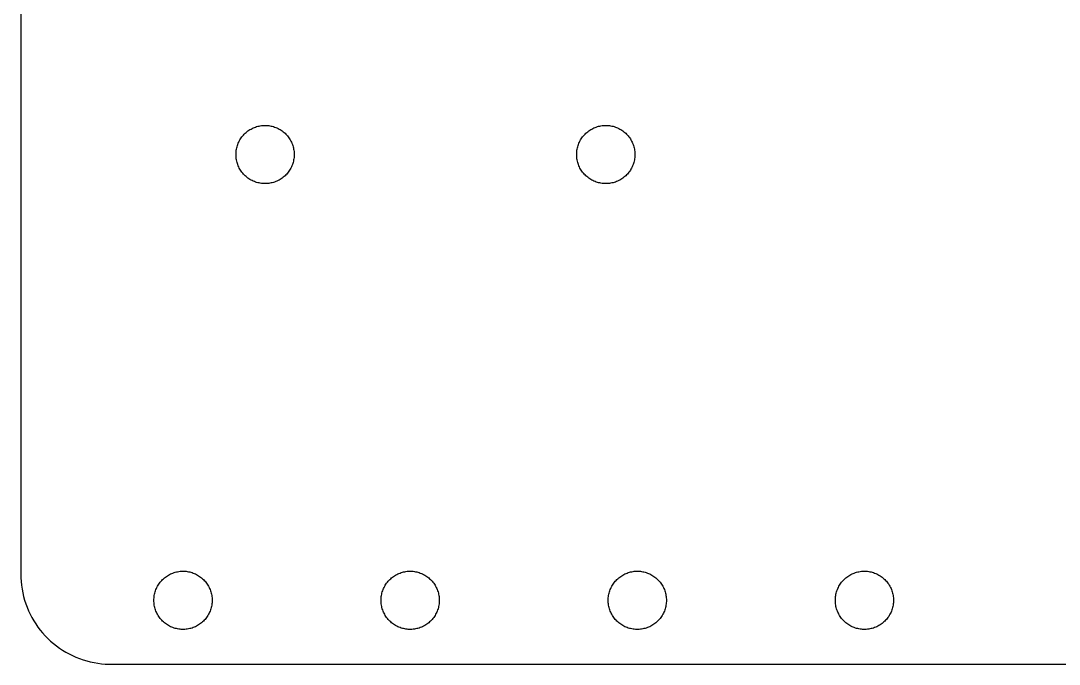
# Model space of a CAD drawing. Header units: metres. Extents: x 0 to 5.8, y -7.5 to 7.5.
# Drawn here: x 0.05 to 2.93, y -7.5 to -5.717 of the extents above; entities that cross this region are included whole.
import ezdxf

# ---------------------------------------------------------------- set-up
doc = ezdxf.new("R2010")
doc.units = ezdxf.units.M

msp = doc.modelspace()

# ---------------------------------------------------------------- linework, layer by layer
for p, q in [((0.05, 7.25), (0.05, -7.25)), ((0.6829, -6.0202), (0.6857, -6.0184)), ((0.6857, -6.0184), (0.6887, -6.0167)), ((0.6887, -6.0167), (0.6917, -6.0151)), ((0.6917, -6.0151), (0.6947, -6.0137)), ((0.6947, -6.0137), (0.6978, -6.0124)), ((0.6978, -6.0124), (0.701, -6.0112)), ((0.701, -6.0112), (0.7042, -6.0101)), ((0.7042, -6.0101), (0.7075, -6.0092)), ((0.7075, -6.0092), (0.7108, -6.0084)), ((0.7108, -6.0084), (0.7141, -6.0078)), ((0.7141, -6.0078), (0.7174, -6.0073)), ((0.7174, -6.0073), (0.7208, -6.007)), ((0.7208, -6.007), (0.7242, -6.0068)), ((0.7242, -6.0068), (0.7276, -6.0067)), ((0.7276, -6.0067), (0.7309, -6.0068)), ((0.7309, -6.0068), (0.7343, -6.007)), ((0.7343, -6.007), (0.7377, -6.0073)), ((0.7377, -6.0073), (0.741, -6.0078)), ((0.741, -6.0078), (0.7443, -6.0084)), ((0.7443, -6.0084), (0.7476, -6.0092)), ((0.7476, -6.0092), (0.7509, -6.0101)), ((0.7509, -6.0101), (0.7541, -6.0112)), ((0.7541, -6.0112), (0.7573, -6.0124)), ((0.7573, -6.0124), (0.7604, -6.0137)), ((0.7604, -6.0137), (0.7634, -6.0151)), ((0.7634, -6.0151), (0.7664, -6.0167)), ((0.7664, -6.0167), (0.7694, -6.0184)), ((0.7694, -6.0184), (0.7722, -6.0202)), ((1.6278, -6.0202), (1.6306, -6.0184)), ((1.6306, -6.0184), (1.6335, -6.0167)), ((1.6335, -6.0167), (1.6365, -6.0151)), ((1.6365, -6.0151), (1.6396, -6.0137)), ((1.6396, -6.0137), (1.6427, -6.0124)), ((1.6427, -6.0124), (1.6459, -6.0112)), ((1.6459, -6.0112), (1.6491, -6.0101)), ((1.6491, -6.0101), (1.6524, -6.0092)), ((1.6524, -6.0092), (1.6557, -6.0084)), ((1.6557, -6.0084), (1.659, -6.0078)), ((1.659, -6.0078), (1.6623, -6.0073)), ((1.6623, -6.0073), (1.6657, -6.007)), ((1.6657, -6.007), (1.669, -6.0068)), ((1.669, -6.0068), (1.6724, -6.0067)), ((1.6724, -6.0067), (1.6758, -6.0068)), ((1.6758, -6.0068), (1.6792, -6.007)), ((1.6792, -6.007), (1.6826, -6.0073)), ((1.6826, -6.0073), (1.6859, -6.0078)), ((1.6859, -6.0078), (1.6892, -6.0084)), ((1.6892, -6.0084), (1.6925, -6.0092)), ((1.6925, -6.0092), (1.6958, -6.0101)), ((1.6958, -6.0101), (1.699, -6.0112)), ((1.699, -6.0112), (1.7022, -6.0124)), ((1.7022, -6.0124), (1.7053, -6.0137)), ((1.7053, -6.0137), (1.7083, -6.0151)), ((1.7083, -6.0151), (1.7113, -6.0167)), ((1.7113, -6.0167), (1.7143, -6.0184)), ((1.7143, -6.0184), (1.7171, -6.0202)), ((0.656, -6.05), (0.6577, -6.047)), ((0.6577, -6.047), (0.6594, -6.0441)), ((0.6594, -6.0441), (0.6613, -6.0413)), ((0.6613, -6.0413), (0.6633, -6.0386)), ((0.6633, -6.0386), (0.6654, -6.0359)), ((0.6654, -6.0359), (0.6676, -6.0334)), ((0.6676, -6.0334), (0.6699, -6.0309)), ((0.6699, -6.0309), (0.6723, -6.0286)), ((0.6723, -6.0286), (0.6748, -6.0263)), ((0.6748, -6.0263), (0.6774, -6.0241)), ((0.6774, -6.0241), (0.6801, -6.0221)), ((0.6801, -6.0221), (0.6829, -6.0202)), ((0.7722, -6.0202), (0.775, -6.0221)), ((0.775, -6.0221), (0.7777, -6.0241)), ((0.7777, -6.0241), (0.7803, -6.0263)), ((0.7803, -6.0263), (0.7828, -6.0286)), ((0.7828, -6.0286), (0.7852, -6.0309)), ((0.7852, -6.0309), (0.7875, -6.0334)), ((0.7875, -6.0334), (0.7897, -6.0359)), ((0.7897, -6.0359), (0.7918, -6.0386)), ((0.7918, -6.0386), (0.7938, -6.0413)), ((0.7938, -6.0413), (0.7957, -6.0441)), ((0.7957, -6.0441), (0.7975, -6.047)), ((0.7975, -6.047), (0.7991, -6.05)), ((1.6009, -6.05), (1.6025, -6.047)), ((1.6025, -6.047), (1.6043, -6.0441)), ((1.6043, -6.0441), (1.6062, -6.0413)), ((1.6062, -6.0413), (1.6081, -6.0386)), ((1.6081, -6.0386), (1.6102, -6.0359)), ((1.6102, -6.0359), (1.6125, -6.0334)), ((1.6125, -6.0334), (1.6148, -6.0309)), ((1.6148, -6.0309), (1.6172, -6.0286)), ((1.6172, -6.0286), (1.6197, -6.0263)), ((1.6197, -6.0263), (1.6223, -6.0241)), ((1.6223, -6.0241), (1.625, -6.0221)), ((1.625, -6.0221), (1.6278, -6.0202)), ((1.7171, -6.0202), (1.7199, -6.0221)), ((1.7199, -6.0221), (1.7226, -6.0241)), ((1.7226, -6.0241), (1.7252, -6.0263)), ((1.7252, -6.0263), (1.7277, -6.0286)), ((1.7277, -6.0286), (1.7301, -6.0309)), ((1.7301, -6.0309), (1.7324, -6.0334)), ((1.7324, -6.0334), (1.7346, -6.0359)), ((1.7346, -6.0359), (1.7367, -6.0386)), ((1.7367, -6.0386), (1.7387, -6.0413)), ((1.7387, -6.0413), (1.7406, -6.0441)), ((1.7406, -6.0441), (1.7423, -6.047)), ((1.7423, -6.047), (1.744, -6.05)), ((0.6473, -6.079), (0.6477, -6.0756)), ((0.6477, -6.0756), (0.6483, -6.0723)), ((0.6483, -6.0723), (0.649, -6.069)), ((0.649, -6.069), (0.6498, -6.0657)), ((0.6498, -6.0657), (0.6508, -6.0625)), ((0.6508, -6.0625), (0.6519, -6.0593)), ((0.6519, -6.0593), (0.6532, -6.0561)), ((0.6532, -6.0561), (0.6545, -6.053)), ((0.6545, -6.053), (0.656, -6.05)), ((0.7991, -6.05), (0.8006, -6.053)), ((0.8006, -6.053), (0.802, -6.0561)), ((0.802, -6.0561), (0.8032, -6.0593)), ((0.8032, -6.0593), (0.8043, -6.0625)), ((0.8043, -6.0625), (0.8053, -6.0657)), ((0.8053, -6.0657), (0.8061, -6.069)), ((0.8061, -6.069), (0.8068, -6.0723)), ((0.8068, -6.0723), (0.8074, -6.0756)), ((0.8074, -6.0756), (0.8078, -6.079)), ((1.5922, -6.079), (1.5926, -6.0756)), ((1.5926, -6.0756), (1.5932, -6.0723)), ((1.5932, -6.0723), (1.5939, -6.069)), ((1.5939, -6.069), (1.5947, -6.0657)), ((1.5947, -6.0657), (1.5957, -6.0625)), ((1.5957, -6.0625), (1.5968, -6.0593)), ((1.5968, -6.0593), (1.598, -6.0561)), ((1.598, -6.0561), (1.5994, -6.053)), ((1.5994, -6.053), (1.6009, -6.05)), ((1.744, -6.05), (1.7455, -6.053)), ((1.7455, -6.053), (1.7468, -6.0561)), ((1.7468, -6.0561), (1.7481, -6.0593)), ((1.7481, -6.0593), (1.7492, -6.0625)), ((1.7492, -6.0625), (1.7502, -6.0657)), ((1.7502, -6.0657), (1.751, -6.069)), ((1.751, -6.069), (1.7517, -6.0723)), ((1.7517, -6.0723), (1.7523, -6.0756)), ((1.7523, -6.0756), (1.7527, -6.079)), ((0.6469, -6.0857), (0.647, -6.0823)), ((0.6469, -6.0891), (0.6469, -6.0857)), ((0.647, -6.0925), (0.6469, -6.0891)), ((0.647, -6.0823), (0.6473, -6.079)), ((0.6473, -6.0958), (0.647, -6.0925)), ((0.6477, -6.0992), (0.6473, -6.0958)), ((0.6483, -6.1025), (0.6477, -6.0992)), ((0.649, -6.1058), (0.6483, -6.1025)), ((0.8068, -6.1025), (0.8061, -6.1058)), ((0.8074, -6.0992), (0.8068, -6.1025)), ((0.8078, -6.0958), (0.8074, -6.0992)), ((0.8078, -6.079), (0.8081, -6.0823)), ((0.8081, -6.0925), (0.8078, -6.0958)), ((0.8081, -6.0823), (0.8082, -6.0857)), ((0.8082, -6.0891), (0.8081, -6.0925)), ((0.8082, -6.0857), (0.8082, -6.0891)), ((1.5917, -6.0857), (1.5919, -6.0823)), ((1.5917, -6.0891), (1.5917, -6.0857)), ((1.5919, -6.0925), (1.5917, -6.0891)), ((1.5919, -6.0823), (1.5922, -6.079)), ((1.5922, -6.0958), (1.5919, -6.0925)), ((1.5926, -6.0992), (1.5922, -6.0958)), ((1.5932, -6.1025), (1.5926, -6.0992)), ((1.5939, -6.1058), (1.5932, -6.1025)), ((1.7517, -6.1025), (1.751, -6.1058)), ((1.7523, -6.0992), (1.7517, -6.1025)), ((1.7527, -6.0958), (1.7523, -6.0992)), ((1.7527, -6.079), (1.753, -6.0823)), ((1.753, -6.0925), (1.7527, -6.0958)), ((1.753, -6.0823), (1.7531, -6.0857)), ((1.7531, -6.0891), (1.753, -6.0925)), ((1.7531, -6.0857), (1.7531, -6.0891)), ((0.6498, -6.1091), (0.649, -6.1058)), ((0.6508, -6.1123), (0.6498, -6.1091)), ((0.6519, -6.1155), (0.6508, -6.1123)), ((0.6532, -6.1187), (0.6519, -6.1155)), ((0.6545, -6.1218), (0.6532, -6.1187)), ((0.656, -6.1248), (0.6545, -6.1218)), ((0.6577, -6.1277), (0.656, -6.1248)), ((0.6594, -6.1307), (0.6577, -6.1277)), ((0.6613, -6.1334), (0.6594, -6.1307)), ((0.6633, -6.1362), (0.6613, -6.1334)), ((0.7938, -6.1334), (0.7918, -6.1362)), ((0.7957, -6.1307), (0.7938, -6.1334)), ((0.7975, -6.1277), (0.7957, -6.1307)), ((0.7991, -6.1248), (0.7975, -6.1277)), ((0.8006, -6.1218), (0.7991, -6.1248)), ((0.802, -6.1187), (0.8006, -6.1218)), ((0.8032, -6.1155), (0.802, -6.1187)), ((0.8043, -6.1123), (0.8032, -6.1155)), ((0.8053, -6.1091), (0.8043, -6.1123)), ((0.8061, -6.1058), (0.8053, -6.1091)), ((1.5947, -6.1091), (1.5939, -6.1058)), ((1.5957, -6.1123), (1.5947, -6.1091)), ((1.5968, -6.1155), (1.5957, -6.1123)), ((1.598, -6.1187), (1.5968, -6.1155)), ((1.5994, -6.1218), (1.598, -6.1187)), ((1.6009, -6.1248), (1.5994, -6.1218)), ((1.6025, -6.1277), (1.6009, -6.1248)), ((1.6043, -6.1307), (1.6025, -6.1277)), ((1.6062, -6.1334), (1.6043, -6.1307)), ((1.6081, -6.1362), (1.6062, -6.1334)), ((1.7387, -6.1334), (1.7367, -6.1362)), ((1.7406, -6.1307), (1.7387, -6.1334)), ((1.7423, -6.1277), (1.7406, -6.1307)), ((1.744, -6.1248), (1.7423, -6.1277)), ((1.7455, -6.1218), (1.744, -6.1248)), ((1.7468, -6.1187), (1.7455, -6.1218)), ((1.7481, -6.1155), (1.7468, -6.1187)), ((1.7492, -6.1123), (1.7481, -6.1155)), ((1.7502, -6.1091), (1.7492, -6.1123)), ((1.751, -6.1058), (1.7502, -6.1091)), ((0.6654, -6.1388), (0.6633, -6.1362)), ((0.6676, -6.1414), (0.6654, -6.1388)), ((0.6699, -6.1439), (0.6676, -6.1414)), ((0.6723, -6.1462), (0.6699, -6.1439)), ((0.6748, -6.1485), (0.6723, -6.1462)), ((0.6774, -6.1506), (0.6748, -6.1485)), ((0.6801, -6.1527), (0.6774, -6.1506)), ((0.6829, -6.1546), (0.6801, -6.1527)), ((0.6857, -6.1564), (0.6829, -6.1546)), ((0.6887, -6.1581), (0.6857, -6.1564)), ((0.6917, -6.1597), (0.6887, -6.1581)), ((0.6947, -6.1611), (0.6917, -6.1597)), ((0.6978, -6.1624), (0.6947, -6.1611)), ((0.701, -6.1636), (0.6978, -6.1624)), ((0.7573, -6.1624), (0.7541, -6.1636)), ((0.7604, -6.1611), (0.7573, -6.1624)), ((0.7634, -6.1597), (0.7604, -6.1611)), ((0.7664, -6.1581), (0.7634, -6.1597)), ((0.7694, -6.1564), (0.7664, -6.1581)), ((0.7722, -6.1546), (0.7694, -6.1564)), ((0.775, -6.1527), (0.7722, -6.1546)), ((0.7777, -6.1506), (0.775, -6.1527)), ((0.7803, -6.1485), (0.7777, -6.1506)), ((0.7828, -6.1462), (0.7803, -6.1485)), ((0.7852, -6.1439), (0.7828, -6.1462)), ((0.7875, -6.1414), (0.7852, -6.1439)), ((0.7897, -6.1388), (0.7875, -6.1414)), ((0.7918, -6.1362), (0.7897, -6.1388)), ((1.6102, -6.1388), (1.6081, -6.1362)), ((1.6125, -6.1414), (1.6102, -6.1388)), ((1.6148, -6.1439), (1.6125, -6.1414)), ((1.6172, -6.1462), (1.6148, -6.1439)), ((1.6197, -6.1485), (1.6172, -6.1462)), ((1.6223, -6.1506), (1.6197, -6.1485)), ((1.625, -6.1527), (1.6223, -6.1506)), ((1.6278, -6.1546), (1.625, -6.1527)), ((1.6306, -6.1564), (1.6278, -6.1546)), ((1.6335, -6.1581), (1.6306, -6.1564)), ((1.6365, -6.1597), (1.6335, -6.1581)), ((1.6396, -6.1611), (1.6365, -6.1597)), ((1.6427, -6.1624), (1.6396, -6.1611)), ((1.6459, -6.1636), (1.6427, -6.1624)), ((1.7022, -6.1624), (1.699, -6.1636)), ((1.7053, -6.1611), (1.7022, -6.1624)), ((1.7083, -6.1597), (1.7053, -6.1611)), ((1.7113, -6.1581), (1.7083, -6.1597)), ((1.7143, -6.1564), (1.7113, -6.1581)), ((1.7171, -6.1546), (1.7143, -6.1564)), ((1.7199, -6.1527), (1.7171, -6.1546)), ((1.7226, -6.1506), (1.7199, -6.1527)), ((1.7252, -6.1485), (1.7226, -6.1506)), ((1.7277, -6.1462), (1.7252, -6.1485)), ((1.7301, -6.1439), (1.7277, -6.1462)), ((1.7324, -6.1414), (1.7301, -6.1439)), ((1.7346, -6.1388), (1.7324, -6.1414)), ((1.7367, -6.1362), (1.7346, -6.1388)), ((0.7042, -6.1647), (0.701, -6.1636)), ((0.7075, -6.1656), (0.7042, -6.1647)), ((0.7108, -6.1663), (0.7075, -6.1656)), ((0.7141, -6.167), (0.7108, -6.1663)), ((0.7174, -6.1675), (0.7141, -6.167)), ((0.7208, -6.1678), (0.7174, -6.1675)), ((0.7242, -6.168), (0.7208, -6.1678)), ((0.7276, -6.1681), (0.7242, -6.168)), ((0.7309, -6.168), (0.7276, -6.1681)), ((0.7343, -6.1678), (0.7309, -6.168)), ((0.7377, -6.1675), (0.7343, -6.1678)), ((0.741, -6.167), (0.7377, -6.1675)), ((0.7443, -6.1663), (0.741, -6.167)), ((0.7476, -6.1656), (0.7443, -6.1663)), ((0.7509, -6.1647), (0.7476, -6.1656)), ((0.7541, -6.1636), (0.7509, -6.1647)), ((1.6491, -6.1647), (1.6459, -6.1636)), ((1.6524, -6.1656), (1.6491, -6.1647)), ((1.6557, -6.1663), (1.6524, -6.1656)), ((1.659, -6.167), (1.6557, -6.1663)), ((1.6623, -6.1675), (1.659, -6.167)), ((1.6657, -6.1678), (1.6623, -6.1675)), ((1.669, -6.168), (1.6657, -6.1678)), ((1.6724, -6.1681), (1.669, -6.168)), ((1.6758, -6.168), (1.6724, -6.1681)), ((1.6792, -6.1678), (1.6758, -6.168)), ((1.6826, -6.1675), (1.6792, -6.1678)), ((1.6859, -6.167), (1.6826, -6.1675)), ((1.6892, -6.1663), (1.6859, -6.167)), ((1.6925, -6.1656), (1.6892, -6.1663)), ((1.6958, -6.1647), (1.6925, -6.1656)), ((1.699, -6.1636), (1.6958, -6.1647)), ((0.05, -7.25), (0.0502, -7.2605)), ((0.4512, -7.2585), (0.4539, -7.2565)), ((0.4539, -7.2565), (0.4567, -7.2547)), ((0.4567, -7.2547), (0.4596, -7.2529)), ((0.4596, -7.2529), (0.4626, -7.2513)), ((0.4626, -7.2513), (0.4656, -7.2498)), ((0.4656, -7.2498), (0.4687, -7.2484)), ((0.4687, -7.2484), (0.4719, -7.2472)), ((0.4719, -7.2472), (0.4751, -7.2461)), ((0.4751, -7.2461), (0.4783, -7.2451)), ((0.4783, -7.2451), (0.4816, -7.2443)), ((0.4816, -7.2443), (0.4849, -7.2435)), ((0.4849, -7.2435), (0.4882, -7.243)), ((0.4882, -7.243), (0.4916, -7.2425)), ((0.4916, -7.2425), (0.4949, -7.2423)), ((0.4949, -7.2423), (0.4983, -7.2421)), ((0.4983, -7.2421), (0.5017, -7.2421)), ((0.5017, -7.2421), (0.5051, -7.2423)), ((0.5051, -7.2423), (0.5084, -7.2425)), ((0.5084, -7.2425), (0.5118, -7.243)), ((0.5118, -7.243), (0.5151, -7.2435)), ((0.5151, -7.2435), (0.5184, -7.2443)), ((0.5184, -7.2443), (0.5217, -7.2451)), ((0.5217, -7.2451), (0.5249, -7.2461)), ((0.5249, -7.2461), (0.5281, -7.2472)), ((0.5281, -7.2472), (0.5313, -7.2484)), ((0.5313, -7.2484), (0.5344, -7.2498)), ((0.5344, -7.2498), (0.5374, -7.2513)), ((0.5374, -7.2513), (0.5403, -7.2529)), ((0.5403, -7.2529), (0.5432, -7.2547)), ((0.5432, -7.2547), (0.5461, -7.2565)), ((0.5461, -7.2565), (0.5488, -7.2585)), ((1.0811, -7.2585), (1.0838, -7.2565)), ((1.0838, -7.2565), (1.0867, -7.2547)), ((1.0867, -7.2547), (1.0896, -7.2529)), ((1.0896, -7.2529), (1.0925, -7.2513)), ((1.0925, -7.2513), (1.0956, -7.2498)), ((1.0956, -7.2498), (1.0986, -7.2484)), ((1.0986, -7.2484), (1.1018, -7.2472)), ((1.1018, -7.2472), (1.105, -7.2461)), ((1.105, -7.2461), (1.1082, -7.2451)), ((1.1082, -7.2451), (1.1115, -7.2443)), ((1.1115, -7.2443), (1.1148, -7.2435)), ((1.1148, -7.2435), (1.1181, -7.243)), ((1.1181, -7.243), (1.1215, -7.2425)), ((1.1215, -7.2425), (1.1248, -7.2423)), ((1.1248, -7.2423), (1.1282, -7.2421)), ((1.1282, -7.2421), (1.1316, -7.2421)), ((1.1316, -7.2421), (1.135, -7.2423)), ((1.135, -7.2423), (1.1383, -7.2425)), ((1.1383, -7.2425), (1.1417, -7.243)), ((1.1417, -7.243), (1.145, -7.2435)), ((1.145, -7.2435), (1.1483, -7.2443)), ((1.1483, -7.2443), (1.1516, -7.2451)), ((1.1516, -7.2451), (1.1549, -7.2461)), ((1.1549, -7.2461), (1.1581, -7.2472)), ((1.1581, -7.2472), (1.1612, -7.2484)), ((1.1612, -7.2484), (1.1643, -7.2498)), ((1.1643, -7.2498), (1.1673, -7.2513)), ((1.1673, -7.2513), (1.1703, -7.2529)), ((1.1703, -7.2529), (1.1732, -7.2547)), ((1.1732, -7.2547), (1.176, -7.2565)), ((1.176, -7.2565), (1.1787, -7.2585)), ((1.711, -7.2585), (1.7138, -7.2565)), ((1.7138, -7.2565), (1.7166, -7.2547)), ((1.7166, -7.2547), (1.7195, -7.2529)), ((1.7195, -7.2529), (1.7224, -7.2513)), ((1.7224, -7.2513), (1.7255, -7.2498)), ((1.7255, -7.2498), (1.7286, -7.2484)), ((1.7286, -7.2484), (1.7317, -7.2472)), ((1.7317, -7.2472), (1.7349, -7.2461)), ((1.7349, -7.2461), (1.7381, -7.2451)), ((1.7381, -7.2451), (1.7414, -7.2443)), ((1.7414, -7.2443), (1.7447, -7.2435)), ((1.7447, -7.2435), (1.7481, -7.243)), ((1.7481, -7.243), (1.7514, -7.2425)), ((1.7514, -7.2425), (1.7548, -7.2423)), ((1.7548, -7.2423), (1.7582, -7.2421)), ((1.7582, -7.2421), (1.7615, -7.2421)), ((1.7615, -7.2421), (1.7649, -7.2423)), ((1.7649, -7.2423), (1.7683, -7.2425)), ((1.7683, -7.2425), (1.7716, -7.243)), ((1.7716, -7.243), (1.775, -7.2435)), ((1.775, -7.2435), (1.7783, -7.2443)), ((1.7783, -7.2443), (1.7815, -7.2451)), ((1.7815, -7.2451), (1.7848, -7.2461)), ((1.7848, -7.2461), (1.788, -7.2472)), ((1.788, -7.2472), (1.7911, -7.2484)), ((1.7911, -7.2484), (1.7942, -7.2498)), ((1.7942, -7.2498), (1.7972, -7.2513)), ((1.7972, -7.2513), (1.8002, -7.2529)), ((1.8002, -7.2529), (1.8031, -7.2547)), ((1.8031, -7.2547), (1.8059, -7.2565)), ((1.8059, -7.2565), (1.8086, -7.2585)), ((2.341, -7.2585), (2.3437, -7.2565)), ((2.3437, -7.2565), (2.3465, -7.2547)), ((2.3465, -7.2547), (2.3494, -7.2529)), ((2.3494, -7.2529), (2.3524, -7.2513)), ((2.3524, -7.2513), (2.3554, -7.2498)), ((2.3554, -7.2498), (2.3585, -7.2484)), ((2.3585, -7.2484), (2.3616, -7.2472)), ((2.3616, -7.2472), (2.3648, -7.2461)), ((2.3648, -7.2461), (2.3681, -7.2451)), ((2.3681, -7.2451), (2.3713, -7.2443)), ((2.3713, -7.2443), (2.3746, -7.2435)), ((2.3746, -7.2435), (2.378, -7.243)), ((2.378, -7.243), (2.3813, -7.2425)), ((2.3813, -7.2425), (2.3847, -7.2423)), ((2.3847, -7.2423), (2.3881, -7.2421)), ((2.3881, -7.2421), (2.3914, -7.2421)), ((2.3914, -7.2421), (2.3948, -7.2423)), ((2.3948, -7.2423), (2.3982, -7.2425)), ((2.3982, -7.2425), (2.4015, -7.243)), ((2.4015, -7.243), (2.4049, -7.2435)), ((2.4049, -7.2435), (2.4082, -7.2443)), ((2.4082, -7.2443), (2.4114, -7.2451)), ((2.4114, -7.2451), (2.4147, -7.2461)), ((2.4147, -7.2461), (2.4179, -7.2472)), ((2.4179, -7.2472), (2.421, -7.2484)), ((2.421, -7.2484), (2.4241, -7.2498)), ((2.4241, -7.2498), (2.4272, -7.2513)), ((2.4272, -7.2513), (2.4301, -7.2529)), ((2.4301, -7.2529), (2.433, -7.2547)), ((2.433, -7.2547), (2.4358, -7.2565)), ((2.4358, -7.2565), (2.4386, -7.2585)), ((0.0502, -7.2605), (0.0509, -7.2709)), ((0.0509, -7.2709), (0.052, -7.2813)), ((0.052, -7.2813), (0.0535, -7.2917)), ((0.4277, -7.2869), (0.4293, -7.2839)), ((0.4293, -7.2839), (0.431, -7.281)), ((0.431, -7.281), (0.4328, -7.2782)), ((0.4328, -7.2782), (0.4347, -7.2754)), ((0.4347, -7.2754), (0.4367, -7.2727)), ((0.4367, -7.2727), (0.4389, -7.2701)), ((0.4389, -7.2701), (0.4412, -7.2676)), ((0.4412, -7.2676), (0.4435, -7.2652)), ((0.4435, -7.2652), (0.446, -7.2629)), ((0.446, -7.2629), (0.4485, -7.2606)), ((0.4485, -7.2606), (0.4512, -7.2585)), ((0.5488, -7.2585), (0.5514, -7.2606)), ((0.5514, -7.2606), (0.554, -7.2629)), ((0.554, -7.2629), (0.5565, -7.2652)), ((0.5565, -7.2652), (0.5588, -7.2676)), ((0.5588, -7.2676), (0.5611, -7.2701)), ((0.5611, -7.2701), (0.5632, -7.2727)), ((0.5632, -7.2727), (0.5653, -7.2754)), ((0.5653, -7.2754), (0.5672, -7.2782)), ((0.5672, -7.2782), (0.569, -7.281)), ((0.569, -7.281), (0.5707, -7.2839)), ((0.5707, -7.2839), (0.5723, -7.2869)), ((1.0576, -7.2869), (1.0592, -7.2839)), ((1.0592, -7.2839), (1.0609, -7.281)), ((1.0609, -7.281), (1.0627, -7.2782)), ((1.0627, -7.2782), (1.0646, -7.2754)), ((1.0646, -7.2754), (1.0667, -7.2727)), ((1.0667, -7.2727), (1.0688, -7.2701)), ((1.0688, -7.2701), (1.0711, -7.2676)), ((1.0711, -7.2676), (1.0734, -7.2652)), ((1.0734, -7.2652), (1.0759, -7.2629)), ((1.0759, -7.2629), (1.0785, -7.2606)), ((1.0785, -7.2606), (1.0811, -7.2585)), ((1.1787, -7.2585), (1.1814, -7.2606)), ((1.1814, -7.2606), (1.1839, -7.2629)), ((1.1839, -7.2629), (1.1864, -7.2652)), ((1.1864, -7.2652), (1.1887, -7.2676)), ((1.1887, -7.2676), (1.191, -7.2701)), ((1.191, -7.2701), (1.1932, -7.2727)), ((1.1932, -7.2727), (1.1952, -7.2754)), ((1.1952, -7.2754), (1.1971, -7.2782)), ((1.1971, -7.2782), (1.1989, -7.281)), ((1.1989, -7.281), (1.2006, -7.2839)), ((1.2006, -7.2839), (1.2022, -7.2869)), ((1.6876, -7.2869), (1.6891, -7.2839)), ((1.6891, -7.2839), (1.6908, -7.281)), ((1.6908, -7.281), (1.6926, -7.2782)), ((1.6926, -7.2782), (1.6945, -7.2754)), ((1.6945, -7.2754), (1.6966, -7.2727)), ((1.6966, -7.2727), (1.6987, -7.2701)), ((1.6987, -7.2701), (1.701, -7.2676)), ((1.701, -7.2676), (1.7034, -7.2652)), ((1.7034, -7.2652), (1.7058, -7.2629)), ((1.7058, -7.2629), (1.7084, -7.2606)), ((1.7084, -7.2606), (1.711, -7.2585)), ((1.8086, -7.2585), (1.8113, -7.2606)), ((1.8113, -7.2606), (1.8138, -7.2629)), ((1.8138, -7.2629), (1.8163, -7.2652)), ((1.8163, -7.2652), (1.8187, -7.2676)), ((1.8187, -7.2676), (1.8209, -7.2701)), ((1.8209, -7.2701), (1.8231, -7.2727)), ((1.8231, -7.2727), (1.8251, -7.2754)), ((1.8251, -7.2754), (1.8271, -7.2782)), ((1.8271, -7.2782), (1.8289, -7.281)), ((1.8289, -7.281), (1.8306, -7.2839)), ((1.8306, -7.2839), (1.8321, -7.2869)), ((2.3175, -7.2869), (2.319, -7.2839)), ((2.319, -7.2839), (2.3207, -7.281)), ((2.3207, -7.281), (2.3225, -7.2782)), ((2.3225, -7.2782), (2.3245, -7.2754)), ((2.3245, -7.2754), (2.3265, -7.2727)), ((2.3265, -7.2727), (2.3287, -7.2701)), ((2.3287, -7.2701), (2.3309, -7.2676)), ((2.3309, -7.2676), (2.3333, -7.2652)), ((2.3333, -7.2652), (2.3357, -7.2629)), ((2.3357, -7.2629), (2.3383, -7.2606)), ((2.3383, -7.2606), (2.341, -7.2585)), ((2.4386, -7.2585), (2.4412, -7.2606)), ((2.4412, -7.2606), (2.4438, -7.2629)), ((2.4438, -7.2629), (2.4462, -7.2652)), ((2.4462, -7.2652), (2.4486, -7.2676)), ((2.4486, -7.2676), (2.4508, -7.2701)), ((2.4508, -7.2701), (2.453, -7.2727)), ((2.453, -7.2727), (2.455, -7.2754)), ((2.455, -7.2754), (2.457, -7.2782)), ((2.457, -7.2782), (2.4588, -7.281)), ((2.4588, -7.281), (2.4605, -7.2839)), ((2.4605, -7.2839), (2.4621, -7.2869)), ((0.0535, -7.2917), (0.0555, -7.302)), ((0.0555, -7.302), (0.0578, -7.3122)), ((0.0578, -7.3122), (0.0607, -7.3223)), ((0.4196, -7.3161), (0.4199, -7.3127)), ((0.4199, -7.3127), (0.4204, -7.3094)), ((0.4204, -7.3094), (0.4211, -7.306)), ((0.4211, -7.306), (0.4218, -7.3027)), ((0.4218, -7.3027), (0.4227, -7.2995)), ((0.4227, -7.2995), (0.4238, -7.2963)), ((0.4238, -7.2963), (0.425, -7.2931)), ((0.425, -7.2931), (0.4263, -7.29)), ((0.4263, -7.29), (0.4277, -7.2869)), ((0.5723, -7.2869), (0.5737, -7.29)), ((0.5737, -7.29), (0.575, -7.2931)), ((0.575, -7.2931), (0.5762, -7.2963)), ((0.5762, -7.2963), (0.5773, -7.2995)), ((0.5773, -7.2995), (0.5782, -7.3027)), ((0.5782, -7.3027), (0.5789, -7.306)), ((0.5789, -7.306), (0.5796, -7.3094)), ((0.5796, -7.3094), (0.5801, -7.3127)), ((0.5801, -7.3127), (0.5804, -7.3161)), ((1.0495, -7.3161), (1.0498, -7.3127)), ((1.0498, -7.3127), (1.0503, -7.3094)), ((1.0503, -7.3094), (1.051, -7.306)), ((1.051, -7.306), (1.0517, -7.3027)), ((1.0517, -7.3027), (1.0526, -7.2995)), ((1.0526, -7.2995), (1.0537, -7.2963)), ((1.0537, -7.2963), (1.0549, -7.2931)), ((1.0549, -7.2931), (1.0562, -7.29)), ((1.0562, -7.29), (1.0576, -7.2869)), ((1.2022, -7.2869), (1.2036, -7.29)), ((1.2036, -7.29), (1.205, -7.2931)), ((1.205, -7.2931), (1.2061, -7.2963)), ((1.2061, -7.2963), (1.2072, -7.2995)), ((1.2072, -7.2995), (1.2081, -7.3027)), ((1.2081, -7.3027), (1.2089, -7.306)), ((1.2089, -7.306), (1.2095, -7.3094)), ((1.2095, -7.3094), (1.21, -7.3127)), ((1.21, -7.3127), (1.2103, -7.3161)), ((1.6794, -7.3161), (1.6798, -7.3127)), ((1.6798, -7.3127), (1.6803, -7.3094)), ((1.6803, -7.3094), (1.6809, -7.306)), ((1.6809, -7.306), (1.6817, -7.3027)), ((1.6817, -7.3027), (1.6826, -7.2995)), ((1.6826, -7.2995), (1.6836, -7.2963)), ((1.6836, -7.2963), (1.6848, -7.2931)), ((1.6848, -7.2931), (1.6861, -7.29)), ((1.6861, -7.29), (1.6876, -7.2869)), ((1.8321, -7.2869), (1.8336, -7.29)), ((1.8336, -7.29), (1.8349, -7.2931)), ((1.8349, -7.2931), (1.8361, -7.2963)), ((1.8361, -7.2963), (1.8371, -7.2995)), ((1.8371, -7.2995), (1.838, -7.3027)), ((1.838, -7.3027), (1.8388, -7.306)), ((1.8388, -7.306), (1.8394, -7.3094)), ((1.8394, -7.3094), (1.8399, -7.3127)), ((1.8399, -7.3127), (1.8403, -7.3161)), ((2.3093, -7.3161), (2.3097, -7.3127)), ((2.3097, -7.3127), (2.3102, -7.3094)), ((2.3102, -7.3094), (2.3108, -7.306)), ((2.3108, -7.306), (2.3116, -7.3027)), ((2.3116, -7.3027), (2.3125, -7.2995)), ((2.3125, -7.2995), (2.3135, -7.2963)), ((2.3135, -7.2963), (2.3147, -7.2931)), ((2.3147, -7.2931), (2.316, -7.29)), ((2.316, -7.29), (2.3175, -7.2869)), ((2.4621, -7.2869), (2.4635, -7.29)), ((2.4635, -7.29), (2.4648, -7.2931)), ((2.4648, -7.2931), (2.466, -7.2963)), ((2.466, -7.2963), (2.467, -7.2995)), ((2.467, -7.2995), (2.4679, -7.3027)), ((2.4679, -7.3027), (2.4687, -7.306)), ((2.4687, -7.306), (2.4693, -7.3094)), ((2.4693, -7.3094), (2.4698, -7.3127)), ((2.4698, -7.3127), (2.4702, -7.3161)), ((0.0607, -7.3223), (0.0639, -7.3322)), ((0.0639, -7.3322), (0.0676, -7.342)), ((0.0676, -7.342), (0.0716, -7.3517)), ((0.4193, -7.3228), (0.4194, -7.3194)), ((0.4194, -7.3262), (0.4193, -7.3228)), ((0.4194, -7.3194), (0.4196, -7.3161)), ((0.4196, -7.3296), (0.4194, -7.3262)), ((0.4199, -7.333), (0.4196, -7.3296)), ((0.4204, -7.3363), (0.4199, -7.333)), ((0.4211, -7.3396), (0.4204, -7.3363)), ((0.4218, -7.3429), (0.4211, -7.3396)), ((0.4227, -7.3462), (0.4218, -7.3429)), ((0.5782, -7.3429), (0.5773, -7.3462)), ((0.5789, -7.3396), (0.5782, -7.3429)), ((0.5796, -7.3363), (0.5789, -7.3396)), ((0.5801, -7.333), (0.5796, -7.3363)), ((0.5804, -7.3296), (0.5801, -7.333)), ((0.5804, -7.3161), (0.5806, -7.3194)), ((0.5806, -7.3262), (0.5804, -7.3296)), ((0.5806, -7.3194), (0.5807, -7.3228)), ((0.5807, -7.3228), (0.5806, -7.3262)), ((1.0492, -7.3228), (1.0493, -7.3194)), ((1.0493, -7.3262), (1.0492, -7.3228)), ((1.0493, -7.3194), (1.0495, -7.3161)), ((1.0495, -7.3296), (1.0493, -7.3262)), ((1.0498, -7.333), (1.0495, -7.3296)), ((1.0503, -7.3363), (1.0498, -7.333)), ((1.051, -7.3396), (1.0503, -7.3363)), ((1.0517, -7.3429), (1.051, -7.3396)), ((1.0526, -7.3462), (1.0517, -7.3429)), ((1.2081, -7.3429), (1.2072, -7.3462)), ((1.2089, -7.3396), (1.2081, -7.3429)), ((1.2095, -7.3363), (1.2089, -7.3396)), ((1.21, -7.333), (1.2095, -7.3363)), ((1.2103, -7.3296), (1.21, -7.333)), ((1.2103, -7.3161), (1.2106, -7.3194)), ((1.2106, -7.3262), (1.2103, -7.3296)), ((1.2106, -7.3194), (1.2106, -7.3228)), ((1.2106, -7.3228), (1.2106, -7.3262)), ((1.6791, -7.3228), (1.6792, -7.3194)), ((1.6792, -7.3262), (1.6791, -7.3228)), ((1.6792, -7.3194), (1.6794, -7.3161)), ((1.6794, -7.3296), (1.6792, -7.3262)), ((1.6798, -7.333), (1.6794, -7.3296)), ((1.6803, -7.3363), (1.6798, -7.333)), ((1.6809, -7.3396), (1.6803, -7.3363)), ((1.6817, -7.3429), (1.6809, -7.3396)), ((1.6826, -7.3462), (1.6817, -7.3429)), ((1.838, -7.3429), (1.8371, -7.3462)), ((1.8388, -7.3396), (1.838, -7.3429)), ((1.8394, -7.3363), (1.8388, -7.3396)), ((1.8399, -7.333), (1.8394, -7.3363)), ((1.8403, -7.3296), (1.8399, -7.333)), ((1.8403, -7.3161), (1.8405, -7.3194)), ((1.8405, -7.3262), (1.8403, -7.3296)), ((1.8405, -7.3194), (1.8405, -7.3228)), ((1.8405, -7.3228), (1.8405, -7.3262)), ((2.3091, -7.3194), (2.3093, -7.3161)), ((2.3091, -7.3228), (2.3091, -7.3194)), ((2.3091, -7.3262), (2.3091, -7.3228)), ((2.3093, -7.3296), (2.3091, -7.3262)), ((2.3097, -7.333), (2.3093, -7.3296)), ((2.3102, -7.3363), (2.3097, -7.333)), ((2.3108, -7.3396), (2.3102, -7.3363)), ((2.3116, -7.3429), (2.3108, -7.3396)), ((2.3125, -7.3462), (2.3116, -7.3429)), ((2.4679, -7.3429), (2.467, -7.3462)), ((2.4687, -7.3396), (2.4679, -7.3429)), ((2.4693, -7.3363), (2.4687, -7.3396)), ((2.4698, -7.333), (2.4693, -7.3363)), ((2.4702, -7.3296), (2.4698, -7.333)), ((2.4702, -7.3161), (2.4704, -7.3194)), ((2.4704, -7.3262), (2.4702, -7.3296)), ((2.4704, -7.3194), (2.4705, -7.3228)), ((2.4705, -7.3228), (2.4704, -7.3262)), ((0.0716, -7.3517), (0.0761, -7.3612)), ((0.0761, -7.3612), (0.0809, -7.3704)), ((0.0809, -7.3704), (0.0862, -7.3795)), ((0.4238, -7.3494), (0.4227, -7.3462)), ((0.425, -7.3525), (0.4238, -7.3494)), ((0.4263, -7.3556), (0.425, -7.3525)), ((0.4277, -7.3587), (0.4263, -7.3556)), ((0.4293, -7.3617), (0.4277, -7.3587)), ((0.431, -7.3646), (0.4293, -7.3617)), ((0.4328, -7.3675), (0.431, -7.3646)), ((0.4347, -7.3703), (0.4328, -7.3675)), ((0.4367, -7.373), (0.4347, -7.3703)), ((0.5653, -7.3703), (0.5632, -7.373)), ((0.5672, -7.3675), (0.5653, -7.3703)), ((0.569, -7.3646), (0.5672, -7.3675)), ((0.5707, -7.3617), (0.569, -7.3646)), ((0.5723, -7.3587), (0.5707, -7.3617)), ((0.5737, -7.3556), (0.5723, -7.3587)), ((0.575, -7.3525), (0.5737, -7.3556)), ((0.5762, -7.3494), (0.575, -7.3525)), ((0.5773, -7.3462), (0.5762, -7.3494)), ((1.0537, -7.3494), (1.0526, -7.3462)), ((1.0549, -7.3525), (1.0537, -7.3494)), ((1.0562, -7.3556), (1.0549, -7.3525)), ((1.0576, -7.3587), (1.0562, -7.3556)), ((1.0592, -7.3617), (1.0576, -7.3587)), ((1.0609, -7.3646), (1.0592, -7.3617)), ((1.0627, -7.3675), (1.0609, -7.3646)), ((1.0646, -7.3703), (1.0627, -7.3675)), ((1.0667, -7.373), (1.0646, -7.3703)), ((1.1952, -7.3703), (1.1932, -7.373)), ((1.1971, -7.3675), (1.1952, -7.3703)), ((1.1989, -7.3646), (1.1971, -7.3675)), ((1.2006, -7.3617), (1.1989, -7.3646)), ((1.2022, -7.3587), (1.2006, -7.3617)), ((1.2036, -7.3556), (1.2022, -7.3587)), ((1.205, -7.3525), (1.2036, -7.3556)), ((1.2061, -7.3494), (1.205, -7.3525)), ((1.2072, -7.3462), (1.2061, -7.3494)), ((1.6836, -7.3494), (1.6826, -7.3462)), ((1.6848, -7.3525), (1.6836, -7.3494)), ((1.6861, -7.3556), (1.6848, -7.3525)), ((1.6876, -7.3587), (1.6861, -7.3556)), ((1.6891, -7.3617), (1.6876, -7.3587)), ((1.6908, -7.3646), (1.6891, -7.3617)), ((1.6926, -7.3675), (1.6908, -7.3646)), ((1.6945, -7.3703), (1.6926, -7.3675)), ((1.6966, -7.373), (1.6945, -7.3703)), ((1.8251, -7.3703), (1.8231, -7.373)), ((1.8271, -7.3675), (1.8251, -7.3703)), ((1.8289, -7.3646), (1.8271, -7.3675)), ((1.8306, -7.3617), (1.8289, -7.3646)), ((1.8321, -7.3587), (1.8306, -7.3617)), ((1.8336, -7.3556), (1.8321, -7.3587)), ((1.8349, -7.3525), (1.8336, -7.3556)), ((1.8361, -7.3494), (1.8349, -7.3525)), ((1.8371, -7.3462), (1.8361, -7.3494)), ((2.3135, -7.3494), (2.3125, -7.3462)), ((2.3147, -7.3525), (2.3135, -7.3494)), ((2.316, -7.3556), (2.3147, -7.3525)), ((2.3175, -7.3587), (2.316, -7.3556)), ((2.319, -7.3617), (2.3175, -7.3587)), ((2.3207, -7.3646), (2.319, -7.3617)), ((2.3225, -7.3675), (2.3207, -7.3646)), ((2.3245, -7.3703), (2.3225, -7.3675)), ((2.3265, -7.373), (2.3245, -7.3703)), ((2.455, -7.3703), (2.453, -7.373)), ((2.457, -7.3675), (2.455, -7.3703)), ((2.4588, -7.3646), (2.457, -7.3675)), ((2.4605, -7.3617), (2.4588, -7.3646)), ((2.4621, -7.3587), (2.4605, -7.3617)), ((2.4635, -7.3556), (2.4621, -7.3587)), ((2.4648, -7.3525), (2.4635, -7.3556)), ((2.466, -7.3494), (2.4648, -7.3525)), ((2.467, -7.3462), (2.466, -7.3494)), ((0.0862, -7.3795), (0.0918, -7.3883)), ((0.0918, -7.3883), (0.0977, -7.3969)), ((0.0977, -7.3969), (0.1041, -7.4053)), ((0.4389, -7.3756), (0.4367, -7.373)), ((0.4412, -7.3781), (0.4389, -7.3756)), ((0.4435, -7.3805), (0.4412, -7.3781)), ((0.446, -7.3828), (0.4435, -7.3805)), ((0.4485, -7.385), (0.446, -7.3828)), ((0.4512, -7.3871), (0.4485, -7.385)), ((0.4539, -7.3891), (0.4512, -7.3871)), ((0.4567, -7.391), (0.4539, -7.3891)), ((0.4596, -7.3927), (0.4567, -7.391)), ((0.4626, -7.3944), (0.4596, -7.3927)), ((0.4656, -7.3959), (0.4626, -7.3944)), ((0.4687, -7.3972), (0.4656, -7.3959)), ((0.4719, -7.3985), (0.4687, -7.3972)), ((0.4751, -7.3996), (0.4719, -7.3985)), ((0.4783, -7.4006), (0.4751, -7.3996)), ((0.4816, -7.4014), (0.4783, -7.4006)), ((0.4849, -7.4021), (0.4816, -7.4014)), ((0.5184, -7.4014), (0.5151, -7.4021)), ((0.5217, -7.4006), (0.5184, -7.4014)), ((0.5249, -7.3996), (0.5217, -7.4006)), ((0.5281, -7.3985), (0.5249, -7.3996)), ((0.5313, -7.3972), (0.5281, -7.3985)), ((0.5344, -7.3959), (0.5313, -7.3972)), ((0.5374, -7.3944), (0.5344, -7.3959)), ((0.5403, -7.3927), (0.5374, -7.3944)), ((0.5432, -7.391), (0.5403, -7.3927)), ((0.5461, -7.3891), (0.5432, -7.391)), ((0.5488, -7.3871), (0.5461, -7.3891)), ((0.5514, -7.385), (0.5488, -7.3871)), ((0.554, -7.3828), (0.5514, -7.385)), ((0.5565, -7.3805), (0.554, -7.3828)), ((0.5588, -7.3781), (0.5565, -7.3805)), ((0.5611, -7.3756), (0.5588, -7.3781)), ((0.5632, -7.373), (0.5611, -7.3756)), ((1.0688, -7.3756), (1.0667, -7.373)), ((1.0711, -7.3781), (1.0688, -7.3756)), ((1.0734, -7.3805), (1.0711, -7.3781)), ((1.0759, -7.3828), (1.0734, -7.3805)), ((1.0785, -7.385), (1.0759, -7.3828)), ((1.0811, -7.3871), (1.0785, -7.385)), ((1.0838, -7.3891), (1.0811, -7.3871)), ((1.0867, -7.391), (1.0838, -7.3891)), ((1.0896, -7.3927), (1.0867, -7.391)), ((1.0925, -7.3944), (1.0896, -7.3927)), ((1.0956, -7.3959), (1.0925, -7.3944)), ((1.0986, -7.3972), (1.0956, -7.3959)), ((1.1018, -7.3985), (1.0986, -7.3972)), ((1.105, -7.3996), (1.1018, -7.3985)), ((1.1082, -7.4006), (1.105, -7.3996)), ((1.1115, -7.4014), (1.1082, -7.4006)), ((1.1148, -7.4021), (1.1115, -7.4014)), ((1.1483, -7.4014), (1.145, -7.4021)), ((1.1516, -7.4006), (1.1483, -7.4014)), ((1.1549, -7.3996), (1.1516, -7.4006)), ((1.1581, -7.3985), (1.1549, -7.3996)), ((1.1612, -7.3972), (1.1581, -7.3985)), ((1.1643, -7.3959), (1.1612, -7.3972)), ((1.1673, -7.3944), (1.1643, -7.3959)), ((1.1703, -7.3927), (1.1673, -7.3944)), ((1.1732, -7.391), (1.1703, -7.3927)), ((1.176, -7.3891), (1.1732, -7.391)), ((1.1787, -7.3871), (1.176, -7.3891)), ((1.1814, -7.385), (1.1787, -7.3871)), ((1.1839, -7.3828), (1.1814, -7.385)), ((1.1864, -7.3805), (1.1839, -7.3828)), ((1.1887, -7.3781), (1.1864, -7.3805)), ((1.191, -7.3756), (1.1887, -7.3781)), ((1.1932, -7.373), (1.191, -7.3756)), ((1.6987, -7.3756), (1.6966, -7.373)), ((1.701, -7.3781), (1.6987, -7.3756)), ((1.7034, -7.3805), (1.701, -7.3781)), ((1.7058, -7.3828), (1.7034, -7.3805)), ((1.7084, -7.385), (1.7058, -7.3828)), ((1.711, -7.3871), (1.7084, -7.385)), ((1.7138, -7.3891), (1.711, -7.3871)), ((1.7166, -7.391), (1.7138, -7.3891)), ((1.7195, -7.3927), (1.7166, -7.391)), ((1.7224, -7.3944), (1.7195, -7.3927)), ((1.7255, -7.3959), (1.7224, -7.3944)), ((1.7286, -7.3972), (1.7255, -7.3959)), ((1.7317, -7.3985), (1.7286, -7.3972)), ((1.7349, -7.3996), (1.7317, -7.3985)), ((1.7381, -7.4006), (1.7349, -7.3996)), ((1.7414, -7.4014), (1.7381, -7.4006)), ((1.7447, -7.4021), (1.7414, -7.4014)), ((1.7783, -7.4014), (1.775, -7.4021)), ((1.7815, -7.4006), (1.7783, -7.4014)), ((1.7848, -7.3996), (1.7815, -7.4006)), ((1.788, -7.3985), (1.7848, -7.3996)), ((1.7911, -7.3972), (1.788, -7.3985)), ((1.7942, -7.3959), (1.7911, -7.3972)), ((1.7972, -7.3944), (1.7942, -7.3959)), ((1.8002, -7.3927), (1.7972, -7.3944)), ((1.8031, -7.391), (1.8002, -7.3927)), ((1.8059, -7.3891), (1.8031, -7.391)), ((1.8086, -7.3871), (1.8059, -7.3891)), ((1.8113, -7.385), (1.8086, -7.3871)), ((1.8138, -7.3828), (1.8113, -7.385)), ((1.8163, -7.3805), (1.8138, -7.3828)), ((1.8187, -7.3781), (1.8163, -7.3805)), ((1.8209, -7.3756), (1.8187, -7.3781)), ((1.8231, -7.373), (1.8209, -7.3756)), ((2.3287, -7.3756), (2.3265, -7.373)), ((2.3309, -7.3781), (2.3287, -7.3756)), ((2.3333, -7.3805), (2.3309, -7.3781)), ((2.3357, -7.3828), (2.3333, -7.3805)), ((2.3383, -7.385), (2.3357, -7.3828)), ((2.341, -7.3871), (2.3383, -7.385)), ((2.3437, -7.3891), (2.341, -7.3871)), ((2.3465, -7.391), (2.3437, -7.3891)), ((2.3494, -7.3927), (2.3465, -7.391)), ((2.3524, -7.3944), (2.3494, -7.3927)), ((2.3554, -7.3959), (2.3524, -7.3944)), ((2.3585, -7.3972), (2.3554, -7.3959)), ((2.3616, -7.3985), (2.3585, -7.3972)), ((2.3648, -7.3996), (2.3616, -7.3985)), ((2.3681, -7.4006), (2.3648, -7.3996)), ((2.3713, -7.4014), (2.3681, -7.4006)), ((2.3746, -7.4021), (2.3713, -7.4014)), ((2.4082, -7.4014), (2.4049, -7.4021)), ((2.4114, -7.4006), (2.4082, -7.4014)), ((2.4147, -7.3996), (2.4114, -7.4006)), ((2.4179, -7.3985), (2.4147, -7.3996)), ((2.421, -7.3972), (2.4179, -7.3985)), ((2.4241, -7.3959), (2.421, -7.3972)), ((2.4272, -7.3944), (2.4241, -7.3959)), ((2.4301, -7.3927), (2.4272, -7.3944)), ((2.433, -7.391), (2.4301, -7.3927)), ((2.4358, -7.3891), (2.433, -7.391)), ((2.4386, -7.3871), (2.4358, -7.3891)), ((2.4412, -7.385), (2.4386, -7.3871)), ((2.4438, -7.3828), (2.4412, -7.385)), ((2.4462, -7.3805), (2.4438, -7.3828)), ((2.4486, -7.3781), (2.4462, -7.3805)), ((2.4508, -7.3756), (2.4486, -7.3781)), ((2.453, -7.373), (2.4508, -7.3756)), ((0.1041, -7.4053), (0.1107, -7.4134)), ((0.1107, -7.4134), (0.1178, -7.4211)), ((0.1178, -7.4211), (0.1251, -7.4286)), ((0.1251, -7.4286), (0.1327, -7.4358)), ((0.4882, -7.4027), (0.4849, -7.4021)), ((0.4916, -7.4031), (0.4882, -7.4027)), ((0.4949, -7.4034), (0.4916, -7.4031)), ((0.4983, -7.4035), (0.4949, -7.4034)), ((0.5017, -7.4035), (0.4983, -7.4035)), ((0.5051, -7.4034), (0.5017, -7.4035)), ((0.5084, -7.4031), (0.5051, -7.4034)), ((0.5118, -7.4027), (0.5084, -7.4031)), ((0.5151, -7.4021), (0.5118, -7.4027)), ((1.1181, -7.4027), (1.1148, -7.4021)), ((1.1215, -7.4031), (1.1181, -7.4027)), ((1.1248, -7.4034), (1.1215, -7.4031)), ((1.1282, -7.4035), (1.1248, -7.4034)), ((1.1316, -7.4035), (1.1282, -7.4035)), ((1.135, -7.4034), (1.1316, -7.4035)), ((1.1383, -7.4031), (1.135, -7.4034)), ((1.1417, -7.4027), (1.1383, -7.4031)), ((1.145, -7.4021), (1.1417, -7.4027)), ((1.7481, -7.4027), (1.7447, -7.4021)), ((1.7514, -7.4031), (1.7481, -7.4027)), ((1.7548, -7.4034), (1.7514, -7.4031)), ((1.7582, -7.4035), (1.7548, -7.4034)), ((1.7615, -7.4035), (1.7582, -7.4035)), ((1.7649, -7.4034), (1.7615, -7.4035)), ((1.7683, -7.4031), (1.7649, -7.4034)), ((1.7716, -7.4027), (1.7683, -7.4031)), ((1.775, -7.4021), (1.7716, -7.4027)), ((2.378, -7.4027), (2.3746, -7.4021)), ((2.3813, -7.4031), (2.378, -7.4027)), ((2.3847, -7.4034), (2.3813, -7.4031)), ((2.3881, -7.4035), (2.3847, -7.4034)), ((2.3914, -7.4035), (2.3881, -7.4035)), ((2.3948, -7.4034), (2.3914, -7.4035)), ((2.3982, -7.4031), (2.3948, -7.4034)), ((2.4015, -7.4027), (2.3982, -7.4031)), ((2.4049, -7.4021), (2.4015, -7.4027)), ((0.1327, -7.4358), (0.1406, -7.4426)), ((0.1406, -7.4426), (0.1488, -7.4491)), ((0.1488, -7.4491), (0.1573, -7.4553)), ((0.1573, -7.4553), (0.166, -7.4611)), ((0.166, -7.4611), (0.175, -7.4665)), ((0.175, -7.4665), (0.1842, -7.4715)), ((0.1842, -7.4715), (0.1935, -7.4762)), ((0.1935, -7.4762), (0.2031, -7.4805)), ((0.2031, -7.4805), (0.2128, -7.4843)), ((0.2128, -7.4843), (0.2227, -7.4878)), ((0.2227, -7.4878), (0.2328, -7.4908)), ((0.2328, -7.4908), (0.2429, -7.4934)), ((0.2429, -7.4934), (0.2531, -7.4956)), ((0.2531, -7.4956), (0.2635, -7.4973)), ((0.2635, -7.4973), (0.2739, -7.4986)), ((0.2739, -7.4986), (0.2843, -7.4995)), ((0.2843, -7.4995), (0.2948, -7.4999)), ((0.2948, -7.4999), (3.3524, -7.4995))]:
    msp.add_line(p, q)

doc.saveas('drawing.dxf')
